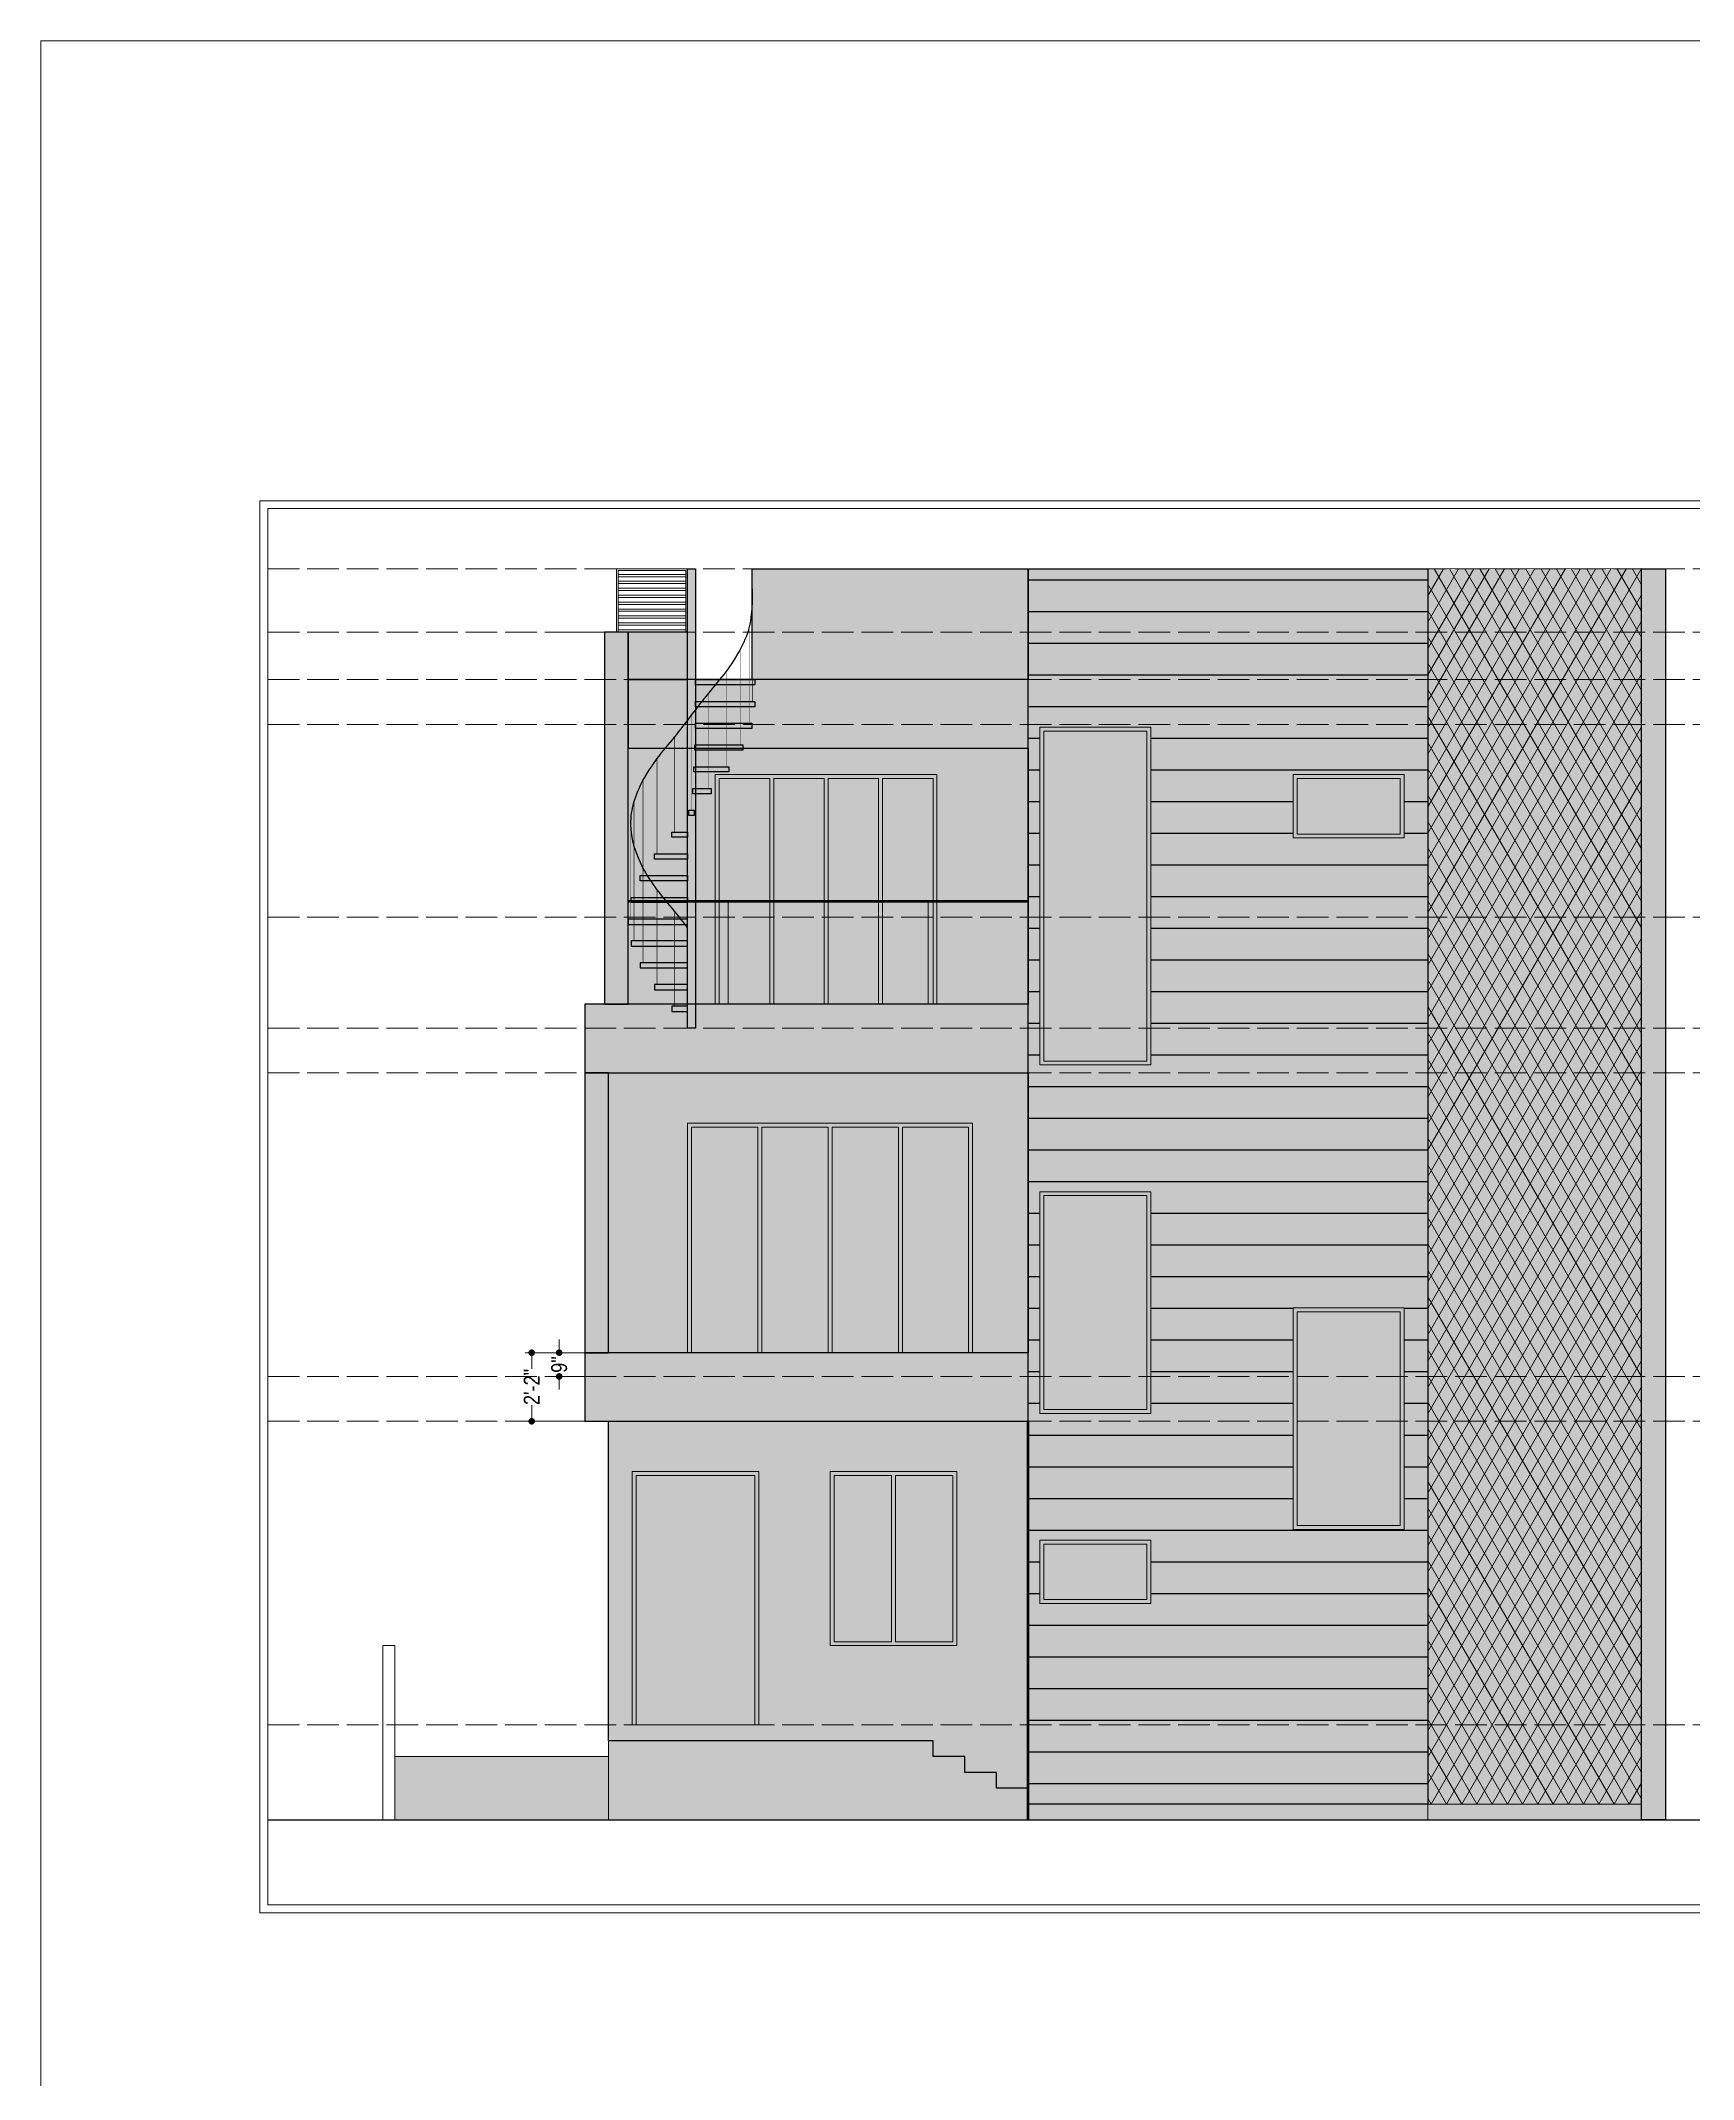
# Model space of a CAD drawing. Header units: millimetres. Extents: x 56222 to 3066687, y -650199 to -121287.
# Drawn here: x 151738 to 152364, y -175580 to -174808 of the extents above; entities that cross this region are included whole.
import ezdxf

# ---------------------------------------------------------------- set-up
doc = ezdxf.new("R2010")
doc.units = ezdxf.units.MM
doc.header["$MEASUREMENT"] = 0
doc.header["$PDMODE"] = 35
doc.linetypes.add('ACAD_ISO02W100', pattern=[15, 12, -3])
doc.layers.get('Defpoints').update_dxf_attribs({"color": 220})
for name, color, linetype, lineweight in [('@~LEVEL GRID LINE', 43, 'ACAD_ISO02W100', 9), ('ELEVATION', 250, 'Continuous', 9), ('ELEVATION ( D~W~RaiL )', 250, 'Continuous', 9), ('ELEVATION ( HATCH )', 251, 'Continuous', 9), ('ELEVATION ( SPIRAL STAIR )', 250, 'Continuous', 9), ('ELEVATION ( WALL COLOUR ) X_', 7, 'Continuous', 9), ('SECTION', 7, 'Continuous', 9), ('SECTION ( D~W~RaiL )', 250, 'Continuous', 18), ('SECTION ( GLASS  COLOUR ) X_', 7, 'Continuous', 9), ('SECTION ( PLine )', 251, 'Continuous', 30), ('X_SHEET', 7, 'Continuous', 9)]:
    doc.layers.add(name, color=color, linetype=linetype, lineweight=lineweight)
doc.layers.add('ELEVATION ( GLASS COLOUR ) X_', color=7, linetype='Continuous')
doc.layers.add('ELEVATION )~BOUNDRY ~( WALL COLOUR ) _', color=7, linetype='Continuous')
doc.styles.add('Cn BT~6', font='swissc.ttf', dxfattribs={"height": 6})
doc.dimstyles.new('Cn BT~6', dxfattribs={"dimtxt": 0.18, "dimasz": 2.5, "dimexe": 2.5, "dimexo": 0, "dimgap": 0.09, "dimtad": 0, "dimdec": 3, "dimzin": 3, "dimdsep": 46, "dimlunit": 4, "dimtxsty": 'Cn BT~6', "dimblk": 'DOT', "dimcen": 0.09, "dimdle": 2, "dimclrd": 250, "dimclre": 250, "dimclrt": 5, "dimadec": 0, "dimazin": 0, "dimtfac": 0.75, "dimtdec": 3, "dimtofl": 0, "dimtmove": 0, "dimatfit": 3, "dimfxl": 1, "dimtolj": 1, "dimtzin": 0, "dimlwd": 15, "dimlwe": 15, "dimarcsym": 0})

# ---------------------------------------------------------------- blocks, each defined once
blk = doc.blocks.new('SPRIAL STAIR')
at = {"layer": 'ELEVATION', "lineweight": 30}
h = blk.add_hatch(color=1, dxfattribs=at)
h.set_gradient(color1=(169, 105, 75), color2=(239, 226, 220), one_color=1, tint=0.9, name='CYLINDER')
h.paths.add_polyline_path([(1.5, 0), (-1.5, 0), (-1.5, 174), (1.5, 174)])
at = {"layer": 'ELEVATION', "lineweight": -3}
blk.add_lwpolyline([(1.5, 0), (-1.5, 0), (-1.5, 174), (1.5, 174)], close=True, dxfattribs=at)
at = {"layer": 'ELEVATION', "color": 32, "const_width": 0.18}
for points in [[(23, 132), (23, 168)], [(23, 123.75), (23, 159.75)], [(21.83, 115.5), (21.83, 151.5)], [(18.42, 107.25), (18.42, 143.25)], [(13.11, 99), (13.11, 135)], [(6.42, 90.75), (6.42, 126.75)], [(0, 82.5), (0, 118.5)], [(-6.42, 74.25), (-6.42, 110.25)], [(-13.11, 66), (-13.11, 102)], [(-18.42, 57.75), (-18.42, 93.75)], [(-21.83, 49.5), (-21.83, 85.5)], [(-23, 41.25), (-23, 77.25)], [(-21.83, 33), (-21.83, 69)], [(-18.42, 24.75), (-18.42, 60.75)], [(-13.11, 16.5), (-13.11, 52.5)], [(-6.42, 8.25), (-6.42, 44.25)]]:
    blk.add_lwpolyline(points, dxfattribs=at)
at = {"layer": 'ELEVATION', "color": 32, "lineweight": -3}
for points in [[(1.5, 132), (24, 132), (24, 130), (1.5, 130)], [(1.5, 123.75), (24, 123.75), (24, 121.75), (1.5, 121.75)], [(1.43, 115.5), (22.83, 115.5), (22.83, 113.5), (1.43, 113.5)], [(1.21, 107.25), (19.42, 107.25), (19.42, 105.25), (1.21, 105.25)], [(0.88, 99), (14.11, 99), (14.11, 97), (0.88, 97)], [(0.46, 90.75), (7.42, 90.75), (7.42, 88.75), (0.46, 88.75)], [(-1, 82.5), (1, 82.5), (1, 80.5), (-1, 80.5)], [(-7.42, 74.25), (-1.5, 74.25), (-1.5, 72.25), (-7.42, 72.25)], [(-14.11, 66), (-1.5, 66), (-1.5, 64), (-14.11, 64)], [(-19.42, 57.75), (-1.5, 57.75), (-1.5, 55.75), (-19.42, 55.75)], [(-22.83, 49.5), (-1.5, 49.5), (-1.5, 47.5), (-22.83, 47.5)], [(-24, 39.25), (-1.5, 39.25), (-1.5, 41.25), (-24, 41.25)], [(-22.83, 31), (-1.5, 31), (-1.5, 33), (-22.83, 33)], [(-19.42, 22.75), (-1.5, 22.75), (-1.5, 24.75), (-19.42, 24.75)], [(-14.11, 14.5), (-1.5, 14.5), (-1.5, 16.5), (-14.11, 16.5)], [(-7.42, 6.25), (-1.5, 6.25), (-1.5, 8.25), (-7.42, 8.25)]]:
    blk.add_lwpolyline(points, close=True, dxfattribs=at)
at = {"layer": 'ELEVATION', "color": 32, "lineweight": 30}
blk.add_open_spline([(-1.5, 37.97), (-3.11, 40.08), (-6.9, 44.99), (-13.12, 52.15), (-20.03, 62.59), (-23.89, 74.3), (-22.13, 85.81), (-18.51, 94.14), (-13.13, 102.36), (-6.36, 110.13), (0, 118.5), (6.36, 126.87), (13.13, 134.64), (18.49, 142.86), (22.2, 151.19), (23.19, 159.73), (23.06, 165.25), (23, 168)], degree=3, knots=[2.475585, 2.475585, 2.475585, 2.475585, 10.451449, 21.073335, 30.884245, 48.009061, 56.342265, 65.268822, 75.079732, 85.701618, 96.153067, 106.604516, 117.226402, 127.037312, 135.963869, 144.297073, 152.547073, 152.547073, 152.547073, 152.547073], dxfattribs=at)
blk = doc.blocks.new('_Dot')
at = {"color": 0, "linetype": 'ByBlock', "lineweight": -2}
blk.add_line((-0.5, 0), (-1, 0), dxfattribs=at)
at = {"color": 0, "linetype": 'ByBlock', "const_width": 0.5}
blk.add_lwpolyline([(-0.25, 0, 1), (0.25, 0, 1)], format="xyb", close=True, dxfattribs=at)
blk = doc.blocks.new('*D217')
at = {"layer": 'Defpoints', "color": 0, "transparency": 16777216}
for p in [(151934.59, -175304.83), (151944.24, -175304.83), (151944.24, -175313.83)]:
    blk.add_point(p, dxfattribs=at)
at = {"layer": 'ELEVATION ( SPIRAL STAIR )', "color": 250, "lineweight": 15, "transparency": 16777216}
for p, q in [((151934.59, -175302.33), (151934.59, -175299.83)), ((151944.24, -175304.83), (151932.09, -175304.83)), ((151944.24, -175313.83), (151932.09, -175313.83)), ((151934.59, -175316.33), (151934.59, -175318.83))]:
    blk.add_line(p, q, dxfattribs=at)
at = {"layer": 'ELEVATION ( SPIRAL STAIR )', "color": 250, "lineweight": 15, "transparency": 16777216, "xscale": 2.5, "yscale": 2.5, "zscale": 2.5}
for p, rotation in [((151934.59, -175304.83), 270), ((151934.59, -175313.83), 90)]:
    blk.add_blockref('_Dot', p, dxfattribs=dict(at, rotation=rotation))
at = {"layer": 'ELEVATION ( SPIRAL STAIR )', "color": 5, "transparency": 16777216, "insert": (151934.59, -175309.33), "char_height": 6, "attachment_point": 5, "rotation": 90, "style": 'Cn BT~6'}
blk.add_mtext('\\A1;9"', dxfattribs=at)
blk = doc.blocks.new('*D216')
at = {"layer": 'Defpoints', "color": 0, "transparency": 16777216}
for p in [(151944.24, -175304.83), (151924.16, -175330.83), (151944.24, -175330.83)]:
    blk.add_point(p, dxfattribs=at)
at = {"layer": 'ELEVATION ( SPIRAL STAIR )', "color": 250, "lineweight": 15, "transparency": 16777216}
for p, q in [((151944.24, -175304.83), (151921.66, -175304.83)), ((151924.16, -175307.33), (151924.16, -175311.01)), ((151924.16, -175328.33), (151924.16, -175324.66)), ((151944.24, -175330.83), (151921.66, -175330.83))]:
    blk.add_line(p, q, dxfattribs=at)
at = {"layer": 'ELEVATION ( SPIRAL STAIR )', "color": 250, "lineweight": 15, "transparency": 16777216, "xscale": 2.5, "yscale": 2.5, "zscale": 2.5}
for p, rotation in [((151924.16, -175304.83), 90), ((151924.16, -175330.83), 270)]:
    blk.add_blockref('_Dot', p, dxfattribs=dict(at, rotation=rotation))
at = {"layer": 'ELEVATION ( SPIRAL STAIR )', "color": 5, "transparency": 16777216, "insert": (151924.16, -175317.83), "char_height": 6, "attachment_point": 5, "rotation": 90, "style": 'Cn BT~6'}
blk.add_mtext('\\A1;2\'-2"', dxfattribs=at)

msp = doc.modelspace()

# ---------------------------------------------------------------- hatches: boundary and pattern name
at = {"layer": 'ELEVATION'}
h = msp.add_hatch(color=256, dxfattribs=at)
h.set_gradient(color1=(228, 222, 202), color2=(243, 240, 231), one_color=1, tint=0.93, name='CYLINDER')
h.paths.add_polyline_path([(152007.7441, -175007.8348), (152112.2441, -175007.8348), (152112.2441, -175049.8348), (152007.7441, -175049.8348)])
h = msp.add_hatch(color=256, dxfattribs=at)
h.set_gradient(color1=(153, 81, 71), color2=(176, 95, 84), one_color=1, tint=0.51)
h.paths.add_polyline_path([(151960.7441, -175031.8348), (151951.7441, -175031.8348), (151951.7441, -175172.8348), (151960.7441, -175172.8348)])
h = msp.add_hatch(color=256, dxfattribs=at)
h.set_gradient(color1=(228, 222, 202), color2=(243, 240, 231), one_color=1, tint=0.93, name='CYLINDER')
h.paths.add_polyline_path([(151983.2441, -175031.8348), (151960.7441, -175031.8348), (151960.7441, -175049.8348), (151983.2441, -175049.8348)])
at = {"layer": 'ELEVATION', "lineweight": 30}
h = msp.add_hatch(color=256, dxfattribs=at)
h.set_gradient(color1=(255, 207, 158), color2=(255, 232, 209), one_color=1, tint=0.91, name='CYLINDER')
h.paths.add_polyline_path([(151960.7441, -175075.8348), (152112.2441, -175075.8348), (152112.2441, -175172.8348), (151960.7441, -175172.8348)])
h.paths.add_polyline_path([(151993.7441, -175085.8348), (152077.7441, -175085.8348), (152077.7441, -175172.8348), (151993.7441, -175172.8348)], flags=16)
at = {"layer": 'ELEVATION'}
h = msp.add_hatch(color=256, dxfattribs=at)
h.set_gradient(color1=(154, 163, 167), color2=(184, 191, 193), one_color=1, tint=0.74, name='CYLINDER')
h.paths.add_polyline_path([(151944.2441, -175304.8348), (151953.2441, -175304.8348), (151953.2441, -175198.8348), (151944.2441, -175198.8348)])
h = msp.add_hatch(color=256, dxfattribs=at)
h.set_gradient(color1=(255, 184, 112), color2=(255, 207, 158), one_color=1, tint=0.81)
h.paths.add_polyline_path([(151953.2441, -175198.8348), (152112.2441, -175198.8348), (152112.2441, -175304.8348), (151953.2441, -175304.8348)])
h.paths.add_polyline_path([(151983.2441, -175304.8348), (151983.2441, -175217.8348), (152091.2441, -175217.8348), (152091.2441, -175304.8348)], flags=16)
h = msp.add_hatch(color=256, dxfattribs=at)
h.set_gradient(color1=(255, 153, 51), color2=(242, 85, 64), tint=0.74)
h.paths.add_polyline_path([(151953.2441, -175451.8348), (151953.2441, -175330.8348), (152112.2441, -175330.8348), (152112.2441, -175469.8348), (152100.2441, -175469.8348), (152100.2441, -175463.8348), (152088.2441, -175463.8348), (152088.2441, -175457.8348), (152076.2441, -175457.8348), (152076.2441, -175451.8348)])
h.paths.add_polyline_path([(151962.2441, -175445.8348), (151962.2441, -175349.8348), (152010.2441, -175349.8348), (152010.2441, -175445.8348)], flags=16)
h.paths.add_polyline_path([(152085.2441, -175415.8348), (152037.2441, -175415.8348), (152037.2441, -175349.8348), (152085.2441, -175349.8348)], flags=16)
at = {"layer": 'ELEVATION ( D~W~RaiL )'}
h = msp.add_hatch(dxfattribs=at)
h.set_pattern_fill('ANSI32', color=256, scale=7, angle=135, style=0)
h.set_pattern_definition([(180, (151961.4441, -175031.8348), (-4e-16, -2.625), []), (180, (151960.5691, -175030.9598), (-4e-16, -2.625), [])])
h.paths.add_polyline_path([(151956.9441, -175031.8348), (151982.5441, -175031.8348), (151982.5441, -175008.5348), (151956.9441, -175008.5348)])
at = {"layer": 'ELEVATION ( GLASS COLOUR ) X_'}
h = msp.add_hatch(color=256, dxfattribs=at)
h.set_gradient(color1=(196, 215, 217), color2=(243, 247, 247), one_color=1, tint=0.96, name='CYLINDER')
h.paths.add_polyline_path([(152158.7441, -175195.8348), (152116.7441, -175195.8348), (152116.7441, -175067.8348), (152158.7441, -175067.8348)])
h = msp.add_hatch(color=256, dxfattribs=at)
h.set_gradient(color1=(196, 215, 217), color2=(243, 247, 247), one_color=1, tint=0.96, name='CYLINDER')
h.paths.add_polyline_path([(151993.7441, -175085.8348), (152077.7441, -175085.8348), (152077.7441, -175172.8348), (151993.7441, -175172.8348)])
h = msp.add_hatch(color=256, dxfattribs=at)
h.set_gradient(color1=(196, 215, 217), color2=(243, 247, 247), one_color=1, tint=0.96, name='CYLINDER')
h.paths.add_polyline_path([(152212.7441, -175085.8348), (152254.7441, -175085.8348), (152254.7441, -175109.8348), (152212.7441, -175109.8348)])
h = msp.add_hatch(color=256, dxfattribs=at)
h.set_gradient(color1=(196, 215, 217), color2=(243, 247, 247), one_color=1, tint=0.96, name='CYLINDER')
h.paths.add_polyline_path([(151983.2441, -175217.8348), (152091.2441, -175217.8348), (152091.2441, -175304.8348), (151983.2441, -175304.8348)])
h = msp.add_hatch(color=256, dxfattribs=at)
h.set_gradient(color1=(196, 215, 217), color2=(243, 247, 247), one_color=1, tint=0.96, name='CYLINDER')
h.paths.add_polyline_path([(152158.7441, -175327.8348), (152116.7441, -175327.8348), (152116.7441, -175243.8348), (152158.7441, -175243.8348)])
h = msp.add_hatch(color=256, dxfattribs=at)
h.set_gradient(color1=(196, 215, 217), color2=(243, 247, 247), one_color=1, tint=0.96, name='CYLINDER')
h.paths.add_polyline_path([(152212.7441, -175287.8348), (152254.7441, -175287.8348), (152254.7441, -175371.8348), (152212.7441, -175371.8348)])
h = msp.add_hatch(color=256, dxfattribs=at)
h.set_gradient(color1=(196, 215, 217), color2=(243, 247, 247), one_color=1, tint=0.96, name='CYLINDER')
h.paths.add_polyline_path([(151962.2441, -175445.8348), (151962.2441, -175349.8348), (152010.2441, -175349.8348), (152010.2441, -175445.8348)])
h = msp.add_hatch(color=256, dxfattribs=at)
h.set_gradient(color1=(196, 215, 217), color2=(243, 247, 247), one_color=1, tint=0.96, name='CYLINDER')
h.paths.add_polyline_path([(152085.2441, -175415.8348), (152037.2441, -175415.8348), (152037.2441, -175349.8348), (152085.2441, -175349.8348)])
at = {"layer": 'ELEVATION ( HATCH )', "lineweight": -3}
h = msp.add_hatch(dxfattribs=at)
h.set_pattern_fill('_USER', color=256, scale=12, style=0, pattern_type=0)
h.set_pattern_definition([(0, (4433.325, -1900.031), (0, 12), [])])
h.paths.add_polyline_path([(152263.7441, -175475.8348), (152112.2441, -175475.8348), (152112.2441, -175007.8348), (152263.7441, -175007.8348)])
h.paths.add_polyline_path([(152212.7441, -175287.8348), (152254.7441, -175287.8348), (152254.7441, -175371.8348), (152212.7441, -175371.8348)], flags=16)
h.paths.add_polyline_path([(152212.7441, -175085.8348), (152254.7441, -175085.8348), (152254.7441, -175109.8348), (152212.7441, -175109.8348)], flags=16)
h.paths.add_polyline_path([(152116.7441, -175375.8348), (152158.7441, -175375.8348), (152158.7441, -175399.8348), (152116.7441, -175399.8348)], flags=16)
h.paths.add_polyline_path([(152158.7441, -175327.8348), (152116.7441, -175327.8348), (152116.7441, -175243.8348), (152158.7441, -175243.8348)], flags=16)
h.paths.add_polyline_path([(152158.7441, -175195.8348), (152116.7441, -175195.8348), (152116.7441, -175067.8348), (152158.7441, -175067.8348)], flags=16)
at = {"layer": 'ELEVATION ( HATCH )'}
h = msp.add_hatch(dxfattribs=at)
h.set_pattern_fill('_USER', color=34, scale=5, angle=60, style=0, pattern_type=0)
h.set_pattern_definition([(60, (152259.244, -175475.835), (-4.330127, 2.5), [])])
h.paths.add_polyline_path([(152263.7441, -175475.8348), (152344.7441, -175475.8348), (152344.7441, -175007.7445), (152263.7441, -175007.8348)])
h = msp.add_hatch(dxfattribs=at)
h.set_pattern_fill('_USER', color=34, scale=5, angle=300, style=0, pattern_type=0)
h.set_pattern_definition([(300, (152259.244, -175475.835), (4.330127, 2.5), [])])
h.paths.add_polyline_path([(152263.7441, -175475.8348), (152344.7441, -175475.8348), (152344.7441, -175007.7445), (152263.7441, -175007.8348)])
h = msp.add_hatch(dxfattribs=at)
h.set_pattern_fill('ANSI36', color=256, scale=18, style=0)
h.set_pattern_definition([(45, (151872.2441, -175481.8348), (1.193243, 4.375223), [5.625, -1.125, 0, -1.125])])
h.paths.add_polyline_path([(151872.2441, -175457.8348), (151872.2441, -175481.8348), (152344.7441, -175481.8348), (152344.7441, -175475.8348), (152112.2441, -175475.8348), (152112.2441, -175469.8348), (152100.2441, -175469.8348), (152100.2441, -175463.8348), (152088.2441, -175463.8348), (152088.2441, -175457.8348), (152076.2441, -175457.8348), (152076.2441, -175451.8348), (151953.2441, -175451.8348), (151953.2441, -175457.8348)])
at = {"layer": 'ELEVATION ( WALL COLOUR ) X_'}
h = msp.add_hatch(color=256, dxfattribs=at)
h.set_gradient(color1=(228, 222, 202), color2=(243, 240, 231), one_color=1, tint=0.93, name='CYLINDER')
h.paths.add_polyline_path([(152263.7441, -175475.8348), (152112.2441, -175475.8348), (152112.2441, -175007.8348), (152263.7441, -175007.8348)])
h.paths.add_polyline_path([(152212.7441, -175287.8348), (152254.7441, -175287.8348), (152254.7441, -175371.8348), (152212.7441, -175371.8348)], flags=16)
h.paths.add_polyline_path([(152212.7441, -175085.8348), (152254.7441, -175085.8348), (152254.7441, -175109.8348), (152212.7441, -175109.8348)], flags=16)
h.paths.add_polyline_path([(152116.7441, -175375.8348), (152158.7441, -175375.8348), (152158.7441, -175399.8348), (152116.7441, -175399.8348)], flags=16)
h.paths.add_polyline_path([(152158.7441, -175327.8348), (152116.7441, -175327.8348), (152116.7441, -175243.8348), (152158.7441, -175243.8348)], flags=16)
h.paths.add_polyline_path([(152158.7441, -175195.8348), (152116.7441, -175195.8348), (152116.7441, -175067.8348), (152158.7441, -175067.8348)], flags=16)
h = msp.add_hatch(color=256, dxfattribs=at)
h.set_gradient(color1=(236, 232, 218), color2=(248, 247, 242), one_color=1, tint=0.96, name='CYLINDER')
h.paths.add_polyline_path([(152263.7441, -175475.8348), (152344.7441, -175475.8348), (152344.7441, -175007.7445), (152263.7441, -175007.8348)])
h = msp.add_hatch(color=256, dxfattribs=at)
h.set_gradient(color1=(228, 222, 202), color2=(243, 240, 231), rotation=90, one_color=1, tint=0.93, name='CYLINDER')
h.paths.add_polyline_path([(152353.7441, -175481.8348), (152344.7441, -175481.8348), (152344.7441, -175007.8348), (152353.7441, -175007.8348)])
h = msp.add_hatch(color=256, dxfattribs=at)
h.set_gradient(color1=(154, 163, 167), color2=(184, 191, 193), rotation=90, one_color=1, tint=0.74, name='CYLINDER')
h.paths.add_polyline_path([(152112.2441, -175049.8348), (151960.7441, -175049.8348), (151960.7441, -175075.8348), (152112.2441, -175075.8348)])
h = msp.add_hatch(color=256, dxfattribs=at)
h.set_gradient(color1=(154, 163, 167), color2=(184, 191, 193), rotation=90, one_color=1, tint=0.74, name='CYLINDER')
h.paths.add_polyline_path([(152112.2441, -175172.8348), (151944.2441, -175172.8348), (151944.2441, -175198.8348), (152112.2441, -175198.8348)])
h = msp.add_hatch(color=256, dxfattribs=at)
h.set_gradient(color1=(154, 163, 167), color2=(184, 191, 193), rotation=90, one_color=1, tint=0.74, name='CYLINDER')
h.paths.add_polyline_path([(152112.2441, -175304.8348), (151944.2441, -175304.8348), (151944.2441, -175330.8348), (152112.2441, -175330.8348)])
h = msp.add_hatch(color=256, dxfattribs=at)
h.set_gradient(color1=(196, 215, 217), color2=(243, 247, 247), rotation=90, one_color=1, tint=0.96, name='CYLINDER')
h.paths.add_polyline_path([(152116.7441, -175375.8348), (152158.7441, -175375.8348), (152158.7441, -175399.8348), (152116.7441, -175399.8348)])
at = {"layer": 'SECTION ( GLASS  COLOUR ) X_'}
h = msp.add_hatch(color=5, dxfattribs=at)
h.set_gradient(color1=(196, 215, 217), color2=(243, 247, 247), rotation=90, one_color=1, tint=0.96, name='CYLINDER')
h.paths.add_polyline_path([(152112.2441, -175133.8348), (151960.7441, -175133.8348), (151960.7441, -175172.8348), (152112.2441, -175172.8348)])

# ---------------------------------------------------------------- linework, layer by layer
at = {"layer": '@~LEVEL GRID LINE'}
for p, q in [((151824.1204, -175007.8348), (152488.2956, -175007.8348)), ((151824.1204, -175031.8348), (152488.2956, -175031.8348)), ((151824.1204, -175049.8348), (152488.2956, -175049.8348)), ((151824.1204, -175139.8348), (152488.2956, -175139.8348)), ((151824.1204, -175181.8348), (152488.2956, -175181.8348)), ((151824.1204, -175313.8348), (152488.2956, -175313.8348)), ((151824.1204, -175445.8348), (152488.2956, -175445.8348))]:
    msp.add_line(p, q, dxfattribs=at)
at = {"layer": '@~LEVEL GRID LINE', "color": 6}
for p, q in [((151824.1204, -175066.8348), (152488.2956, -175066.8348)), ((151824.1204, -175198.8348), (152488.2956, -175198.8348)), ((151824.1204, -175330.8348), (152488.2956, -175330.8348))]:
    msp.add_line(p, q, dxfattribs=at)
at = {"layer": 'ELEVATION'}
for p, q in [((152007.7441, -175007.8348), (152263.7441, -175007.8348)), ((152007.7441, -175049.8348), (152007.7441, -175007.8348)), ((152112.2441, -175337.8348), (152112.2441, -175007.8348)), ((152263.7441, -175007.8348), (152263.7441, -175481.8348)), ((152344.7441, -175007.8348), (152344.7441, -175481.8348)), ((152353.7441, -175007.8348), (152353.7441, -175481.8348)), ((151983.2441, -175031.8348), (151934.5343, -175031.8348)), ((151951.7441, -175172.8348), (151951.7441, -175031.8348)), ((151960.7441, -175031.8348), (151951.7441, -175031.8348)), ((151960.7441, -175172.8348), (151960.7441, -175031.8348)), ((151944.2441, -175330.8348), (151944.2441, -175172.8348)), ((151944.2441, -175198.8348), (151944.2441, -175172.8348)), ((151944.2441, -175172.8348), (152112.2441, -175172.8348)), ((151944.2441, -175198.8348), (152112.2441, -175198.8348)), ((151953.2441, -175304.8348), (151953.2441, -175198.8348)), ((151944.2441, -175330.8348), (151944.2441, -175304.8348)), ((151944.2441, -175304.8348), (152112.2441, -175304.8348)), ((151944.2441, -175330.8348), (152112.2441, -175330.8348)), ((151953.2441, -175481.8348), (151953.2441, -175330.8348)), ((151867.7441, -175481.8348), (151867.7441, -175415.8348)), ((151867.7441, -175415.8348), (151872.2441, -175415.8348)), ((151872.2441, -175481.8348), (151872.2441, -175415.8348))]:
    msp.add_line(p, q, dxfattribs=at)
at = {"layer": 'ELEVATION', "color": 253}
for p, q in [((151998.6191, -175133.8348), (151998.6191, -175172.8348)), ((152036.4941, -175133.8348), (152036.4941, -175172.8348)), ((152074.3691, -175133.8348), (152074.3691, -175172.8348))]:
    msp.add_line(p, q, dxfattribs=at)
at = {"layer": 'ELEVATION'}
for points in [[(152263.7441, -175475.8348), (152344.7441, -175475.8348), (152344.7441, -175007.7445), (152263.7441, -175007.8348)], [(151960.7441, -175075.8348), (152112.2441, -175075.8348), (152112.2441, -175049.8348), (151960.7441, -175049.8348)], [(151867.7441, -175481.8348), (151872.2441, -175481.8348), (151872.2441, -175415.8348), (151867.7441, -175415.8348)]]:
    msp.add_lwpolyline(points, close=True, dxfattribs=at)
at = {"layer": 'ELEVATION', "const_width": 1}
msp.add_lwpolyline([(152112.2441, -175330.8348), (152112.2441, -175481.8348)], dxfattribs=at)
at = {"layer": 'ELEVATION'}
msp.add_lwpolyline([(152344.7441, -175475.8348), (152112.2441, -175475.8348), (152112.2441, -175469.8348), (152100.2441, -175469.8348), (152100.2441, -175463.8348), (152088.2441, -175463.8348), (152088.2441, -175457.8348), (152076.2441, -175457.8348), (152076.2441, -175451.8348), (151953.2441, -175451.8348), (151953.2441, -175457.8348), (151872.2441, -175457.8348)], dxfattribs=at)
at = {"layer": 'ELEVATION ( D~W~RaiL )'}
for points in [[(151956.2441, -175031.8348), (151983.2441, -175031.8348), (151983.2441, -175007.8348), (151956.2441, -175007.8348)], [(151956.9441, -175031.8348), (151982.5441, -175031.8348), (151982.5441, -175008.5348), (151956.9441, -175008.5348)], [(152158.7441, -175195.8348), (152116.7441, -175195.8348), (152116.7441, -175067.8348), (152158.7441, -175067.8348)], [(152157.2441, -175194.3348), (152118.2441, -175194.3348), (152118.2441, -175069.3348), (152157.2441, -175069.3348)], [(151993.7441, -175085.8348), (152077.7441, -175085.8348), (152077.7441, -175172.8348), (151993.7441, -175172.8348)], [(152212.7441, -175085.8348), (152254.7441, -175085.8348), (152254.7441, -175109.8348), (152212.7441, -175109.8348)], [(151995.2441, -175087.3348), (152014.3691, -175087.3348), (152014.3691, -175172.8348), (151995.2441, -175172.8348)], [(152015.8691, -175087.3348), (152034.9941, -175087.3348), (152034.9941, -175172.8348), (152015.8691, -175172.8348)], [(152036.4941, -175087.3348), (152055.6191, -175087.3348), (152055.6191, -175172.8348), (152036.4941, -175172.8348)], [(152057.1191, -175087.3348), (152076.2441, -175087.3348), (152076.2441, -175172.8348), (152057.1191, -175172.8348)], [(152214.2441, -175087.3348), (152253.2441, -175087.3348), (152253.2441, -175108.3348), (152214.2441, -175108.3348)], [(151983.2441, -175217.8348), (152091.2441, -175217.8348), (152091.2441, -175304.8348), (151983.2441, -175304.8348)], [(151984.7441, -175219.3348), (152009.8691, -175219.3348), (152009.8691, -175304.8348), (151984.7441, -175304.8348)], [(152011.3691, -175219.3348), (152036.4941, -175219.3348), (152036.4941, -175304.8348), (152011.3691, -175304.8348)], [(152037.9941, -175219.3348), (152063.1191, -175219.3348), (152063.1191, -175304.8348), (152037.9941, -175304.8348)], [(152064.6191, -175219.3348), (152089.7441, -175219.3348), (152089.7441, -175304.8348), (152064.6191, -175304.8348)], [(152158.7441, -175327.8348), (152116.7441, -175327.8348), (152116.7441, -175243.8348), (152158.7441, -175243.8348)], [(152157.2441, -175326.3348), (152118.2441, -175326.3348), (152118.2441, -175245.3348), (152157.2441, -175245.3348)], [(152212.7441, -175287.8348), (152254.7441, -175287.8348), (152254.7441, -175371.8348), (152212.7441, -175371.8348)], [(152214.2441, -175289.3348), (152253.2441, -175289.3348), (152253.2441, -175370.3348), (152214.2441, -175370.3348)], [(152116.7441, -175375.8348), (152158.7441, -175375.8348), (152158.7441, -175399.8348), (152116.7441, -175399.8348)], [(152118.2441, -175377.3348), (152157.2441, -175377.3348), (152157.2441, -175398.3348), (152118.2441, -175398.3348)]]:
    msp.add_lwpolyline(points, close=True, dxfattribs=at)
at = {"layer": 'ELEVATION ( GLASS COLOUR ) X_', "color": 45, "true_color": 0x9c8a6c, "const_width": 1}
msp.add_lwpolyline([(151960.7441, -175133.8348), (152112.2441, -175133.8348)], dxfattribs=at)
at = {"layer": 'ELEVATION ( HATCH )'}
msp.add_lwpolyline([(151872.2441, -175457.8348), (151872.2441, -175481.8348), (152344.7441, -175481.8348), (152344.7441, -175475.8348), (152112.2441, -175475.8348), (152112.2441, -175469.8348), (152100.2441, -175469.8348), (152100.2441, -175463.8348), (152088.2441, -175463.8348), (152088.2441, -175457.8348), (152076.2441, -175457.8348), (152076.2441, -175451.8348), (151953.2441, -175451.8348), (151953.2441, -175457.8348), (151872.2441, -175457.8348)], dxfattribs=at)
at = {"layer": 'ELEVATION )~BOUNDRY ~( WALL COLOUR ) _'}
for points in [[(152007.7441, -175007.8348), (152112.2441, -175007.8348), (152112.2441, -175049.8348), (152007.7441, -175049.8348)], [(152263.7441, -175475.8348), (152112.2441, -175475.8348), (152112.2441, -175007.8348), (152263.7441, -175007.8348)], [(152353.7441, -175481.8348), (152344.7441, -175481.8348), (152344.7441, -175007.8348), (152353.7441, -175007.8348)], [(151960.7441, -175031.8348), (151951.7441, -175031.8348), (151951.7441, -175172.8348), (151960.7441, -175172.8348)], [(151983.2441, -175031.8348), (151960.7441, -175031.8348), (151960.7441, -175049.8348), (151983.2441, -175049.8348)], [(152112.2441, -175049.8348), (151960.7441, -175049.8348), (151960.7441, -175075.8348), (152112.2441, -175075.8348)], [(151960.7441, -175075.8348), (152112.2441, -175075.8348), (152112.2441, -175172.8348), (151960.7441, -175172.8348)], [(152112.2441, -175172.8348), (151944.2441, -175172.8348), (151944.2441, -175198.8348), (152112.2441, -175198.8348)], [(151944.2441, -175304.8348), (151953.2441, -175304.8348), (151953.2441, -175198.8348), (151944.2441, -175198.8348)], [(151953.2441, -175198.8348), (152112.2441, -175198.8348), (152112.2441, -175304.8348), (151953.2441, -175304.8348)], [(152112.2441, -175304.8348), (151944.2441, -175304.8348), (151944.2441, -175330.8348), (152112.2441, -175330.8348)], [(151953.2441, -175451.8348), (151953.2441, -175330.8348), (152112.2441, -175330.8348), (152112.2441, -175469.8348), (152100.2441, -175469.8348), (152100.2441, -175463.8348), (152088.2441, -175463.8348), (152088.2441, -175457.8348), (152076.2441, -175457.8348), (152076.2441, -175451.8348)]]:
    msp.add_lwpolyline(points, close=True, dxfattribs=at)
at = {"layer": 'SECTION'}
for p, q in [((152112.2441, -175133.8348), (151960.7441, -175133.8348)), ((151824.1204, -175481.8348), (152488.2956, -175481.8348))]:
    msp.add_line(p, q, dxfattribs=at)
msp.add_lwpolyline([(151738.1305, -174807.8014), (154870.4708, -174807.8014), (154870.4708, -176352.3903), (151738.1305, -176352.3903)], close=True, dxfattribs=at)
at = {"layer": 'SECTION ( D~W~RaiL )'}
for points in [[(151993.7441, -175172.8348), (151993.7441, -175085.8348), (152077.7441, -175085.8348), (152077.7441, -175172.8348), (151993.7441, -175172.8348)], [(151983.2441, -175304.8348), (151983.2441, -175217.8348), (152091.2441, -175217.8348), (152091.2441, -175304.8348), (151983.2441, -175304.8348)], [(151962.2441, -175445.8348), (151962.2441, -175349.8348), (152010.2441, -175349.8348), (152010.2441, -175445.8348), (151962.2441, -175445.8348)], [(151963.7441, -175445.8348), (151963.7441, -175351.3348), (152008.7441, -175351.3348), (152008.7441, -175445.8348)]]:
    msp.add_lwpolyline(points, dxfattribs=at)
for points in [[(152085.2441, -175415.8348), (152037.2441, -175415.8348), (152037.2441, -175349.8348), (152085.2441, -175349.8348)], [(152060.4941, -175351.3348), (152038.7441, -175351.3348), (152038.7441, -175414.3348), (152060.4941, -175414.3348)], [(152061.9941, -175351.3348), (152083.7441, -175351.3348), (152083.7441, -175414.3348), (152061.9941, -175414.3348)]]:
    msp.add_lwpolyline(points, close=True, dxfattribs=at)
at = {"layer": 'SECTION ( GLASS  COLOUR ) X_'}
msp.add_lwpolyline([(152112.2441, -175133.8348), (151960.7441, -175133.8348), (151960.7441, -175172.8348), (152112.2441, -175172.8348)], close=True, dxfattribs=at)
at = {"layer": 'SECTION ( PLine )'}
msp.add_lwpolyline([(151824.1204, -175481.8348), (152488.2955, -175481.8348)], dxfattribs=at)
at = {"layer": 'X_SHEET'}
for points in [[(152588.2688, -175516.9921), (151821.1204, -175516.9921), (151821.1204, -174982.0593), (152588.2688, -174982.0593)], [(151824.1204, -175513.9921), (152488.2956, -175513.9921), (152488.2956, -174985.0593), (151824.1204, -174985.0593)]]:
    msp.add_lwpolyline(points, close=True, dxfattribs=at)

# ---------------------------------------------------------------- block references
at = {"layer": 'ELEVATION', "color": 1, "lineweight": 30}
msp.add_blockref('SPRIAL STAIR', (151984.7441, -175181.8348), dxfattribs=at)

# ---------------------------------------------------------------- dimensions: what is measured, and where the dimension line sits
at = {"layer": 'ELEVATION ( SPIRAL STAIR )', "color": 5}
for base, p1, p2, picture, middle in [((151934.5863, -175304.8348), (151944.2441, -175313.8348), (151944.2441, -175304.8348), '*D217', (151934.5863, -175309.3348)), ((151924.16, -175330.8348), (151944.2441, -175304.8348), (151944.2441, -175330.8348), '*D216', (151924.16, -175317.8348))]:
    dim = msp.add_linear_dim(base=base, p1=p1, p2=p2, angle=90, dimstyle='Cn BT~6', dxfattribs=at)
    dim.commit()
    dim.dimension.update_dxf_attribs({"geometry": picture, "text_midpoint": middle})

doc.saveas('drawing.dxf')
